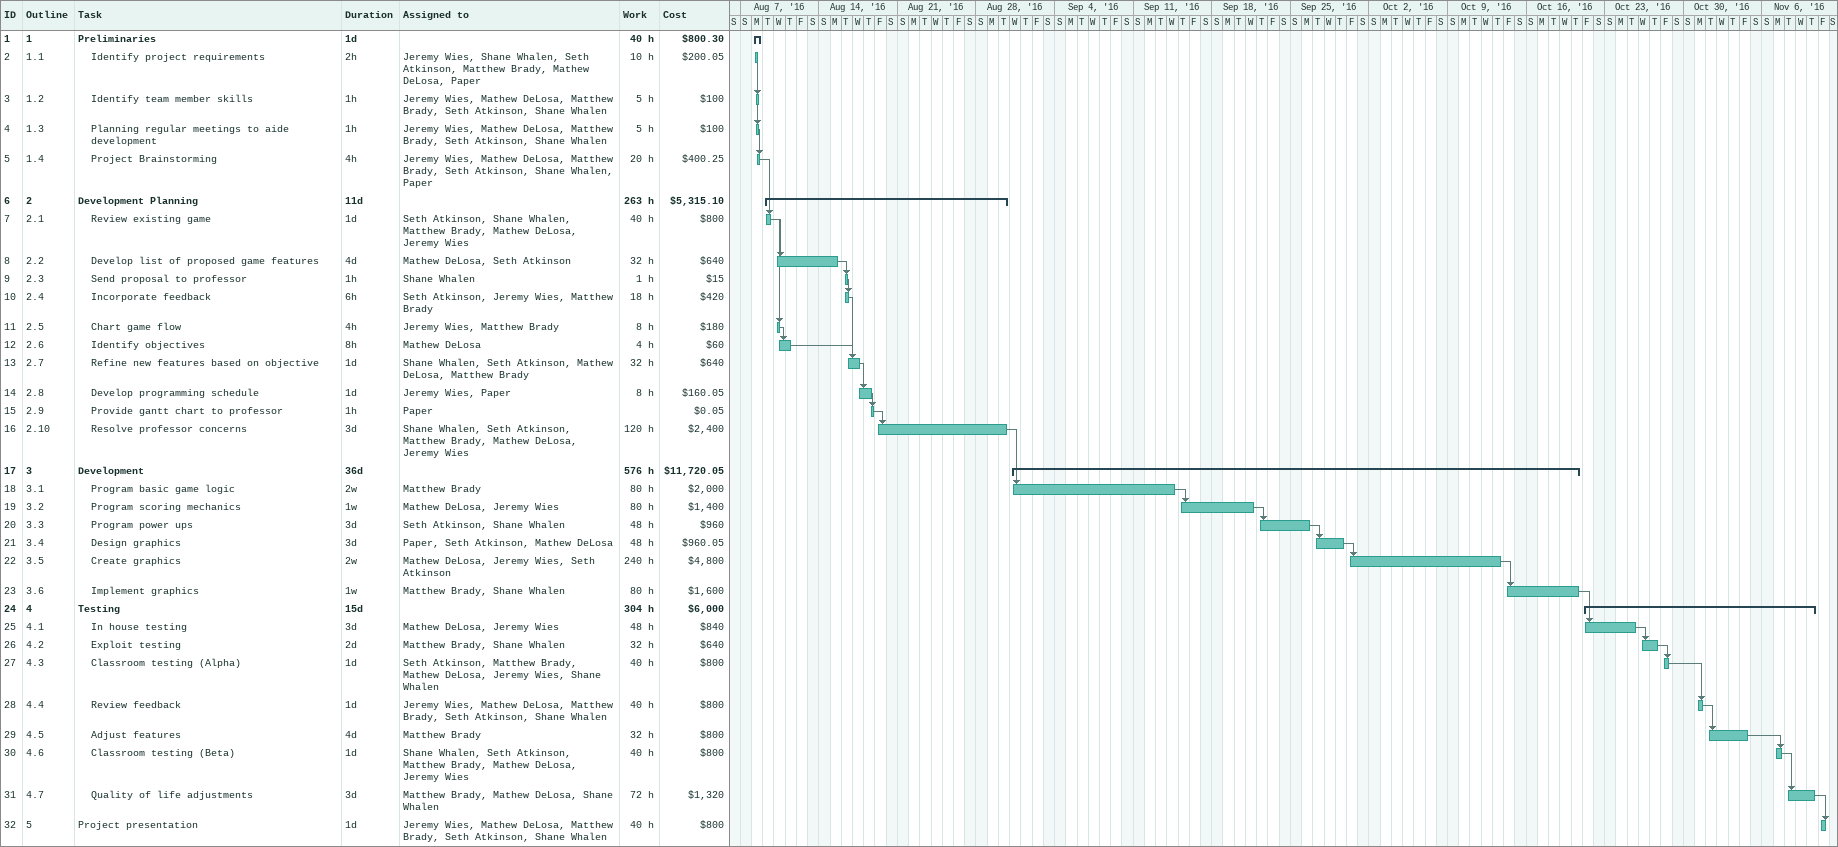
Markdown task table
| ID | WBS | Task | Duration | Start | Finish | Predecessors | Resources | Work (h) | Cost ($) |
|---|---|---|---|---|---|---|---|---|---|
| 1 | 1 | **Preliminaries** | 1d | 2016-08-08 | 2016-08-08 |  |  | 40 | 800.30 |
| 2 | 1.1 | Identify project requirements | 2h | 2016-08-08 | 2016-08-08 |  | Jeremy Wies, Shane Whalen, Seth Atkinson, Matthew Brady, Mathew DeLosa, Paper | 10 | 200.05 |
| 3 | 1.2 | Identify team member skills | 1h | 2016-08-08 | 2016-08-08 | 2 | Jeremy Wies, Mathew DeLosa, Matthew Brady, Seth Atkinson, Shane Whalen | 5 | 100 |
| 4 | 1.3 | Planning regular meetings to aide development | 1h | 2016-08-08 | 2016-08-08 | 3 | Jeremy Wies, Mathew DeLosa, Matthew Brady, Seth Atkinson, Shane Whalen | 5 | 100 |
| 5 | 1.4 | Project Brainstorming | 4h | 2016-08-08 | 2016-08-08 | 4 | Jeremy Wies, Mathew DeLosa, Matthew Brady, Seth Atkinson, Shane Whalen, Paper | 20 | 400.25 |
| 6 | 2 | **Development Planning** | 11d | 2016-08-09 | 2016-08-30 |  |  | 263 | 5315.10 |
| 7 | 2.1 | Review existing game | 1d | 2016-08-09 | 2016-08-09 | 5 | Seth Atkinson, Shane Whalen, Matthew Brady, Mathew DeLosa, Jeremy Wies | 40 | 800 |
| 8 | 2.2 | Develop list of proposed game features | 4d | 2016-08-10 | 2016-08-15 | 7 | Mathew DeLosa, Seth Atkinson | 32 | 640 |
| 9 | 2.3 | Send proposal to professor | 1h | 2016-08-16 | 2016-08-16 | 8 | Shane Whalen | 1 | 15 |
| 10 | 2.4 | Incorporate feedback | 6h | 2016-08-16 | 2016-08-16 | 9 | Seth Atkinson, Jeremy Wies, Matthew Brady | 18 | 420 |
| 11 | 2.5 | Chart game flow | 4h | 2016-08-10 | 2016-08-10 | 7 | Jeremy Wies, Matthew Brady | 8 | 180 |
| 12 | 2.6 | Identify objectives | 8h | 2016-08-10 | 2016-08-11 | 11 | Mathew DeLosa | 4 | 60 |
| 13 | 2.7 | Refine new features based on objective | 1d | 2016-08-16 | 2016-08-17 | 12, 10 | Shane Whalen, Seth Atkinson, Mathew DeLosa, Matthew Brady | 32 | 640 |
| 14 | 2.8 | Develop programming schedule | 1d | 2016-08-17 | 2016-08-18 | 13 | Jeremy Wies, Paper | 8 | 160.05 |
| 15 | 2.9 | Provide gantt chart to professor | 1h | 2016-08-18 | 2016-08-18 | 14 | Paper |  | 0.05 |
| 16 | 2.10 | Resolve professor concerns | 3d | 2016-08-19 | 2016-08-30 | 15 | Shane Whalen, Seth Atkinson, Matthew Brady, Mathew DeLosa, Jeremy Wies | 120 | 2400 |
| 17 | 3 | **Development** | 36d | 2016-08-31 | 2016-10-20 |  |  | 576 | 11720.05 |
| 18 | 3.1 | Program basic game logic | 2w | 2016-08-31 | 2016-09-14 | 16 | Matthew Brady | 80 | 2000 |
| 19 | 3.2 | Program scoring mechanics | 1w | 2016-09-15 | 2016-09-21 | 18 | Mathew DeLosa, Jeremy Wies | 80 | 1400 |
| 20 | 3.3 | Program power ups | 3d | 2016-09-22 | 2016-09-26 | 19 | Seth Atkinson, Shane Whalen | 48 | 960 |
| 21 | 3.4 | Design graphics | 3d | 2016-09-27 | 2016-09-29 | 20 | Paper, Seth Atkinson, Mathew DeLosa | 48 | 960.05 |
| 22 | 3.5 | Create graphics | 2w | 2016-09-30 | 2016-10-13 | 21 | Mathew DeLosa, Jeremy Wies, Seth Atkinson | 240 | 4800 |
| 23 | 3.6 | Implement graphics | 1w | 2016-10-14 | 2016-10-20 | 22 | Matthew Brady, Shane Whalen | 80 | 1600 |
| 24 | 4 | **Testing** | 15d | 2016-10-21 | 2016-11-10 |  |  | 304 | 6000 |
| 25 | 4.1 | In house testing | 3d | 2016-10-21 | 2016-10-25 | 23 | Mathew DeLosa, Jeremy Wies | 48 | 840 |
| 26 | 4.2 | Exploit testing | 2d | 2016-10-26 | 2016-10-27 | 25 | Matthew Brady, Shane Whalen | 32 | 640 |
| 27 | 4.3 | Classroom testing (Alpha) | 1d | 2016-10-28 | 2016-10-28 | 26 | Seth Atkinson, Matthew Brady, Mathew DeLosa, Jeremy Wies, Shane Whalen | 40 | 800 |
| 28 | 4.4 | Review feedback | 1d | 2016-10-31 | 2016-10-31 | 27 | Jeremy Wies, Mathew DeLosa, Matthew Brady, Seth Atkinson, Shane Whalen | 40 | 800 |
| 29 | 4.5 | Adjust features | 4d | 2016-11-01 | 2016-11-04 | 28 | Matthew Brady | 32 | 800 |
| 30 | 4.6 | Classroom testing (Beta) | 1d | 2016-11-07 | 2016-11-07 | 29 | Shane Whalen, Seth Atkinson, Matthew Brady, Mathew DeLosa, Jeremy Wies | 40 | 800 |
| 31 | 4.7 | Quality of life adjustments | 3d | 2016-11-08 | 2016-11-10 | 30 | Matthew Brady, Mathew DeLosa, Shane Whalen | 72 | 1320 |
| 32 | 5 | Project presentation | 1d | 2016-11-11 | 2016-11-11 | 31 | Jeremy Wies, Mathew DeLosa, Matthew Brady, Seth Atkinson, Shane Whalen | 40 | 800 |
